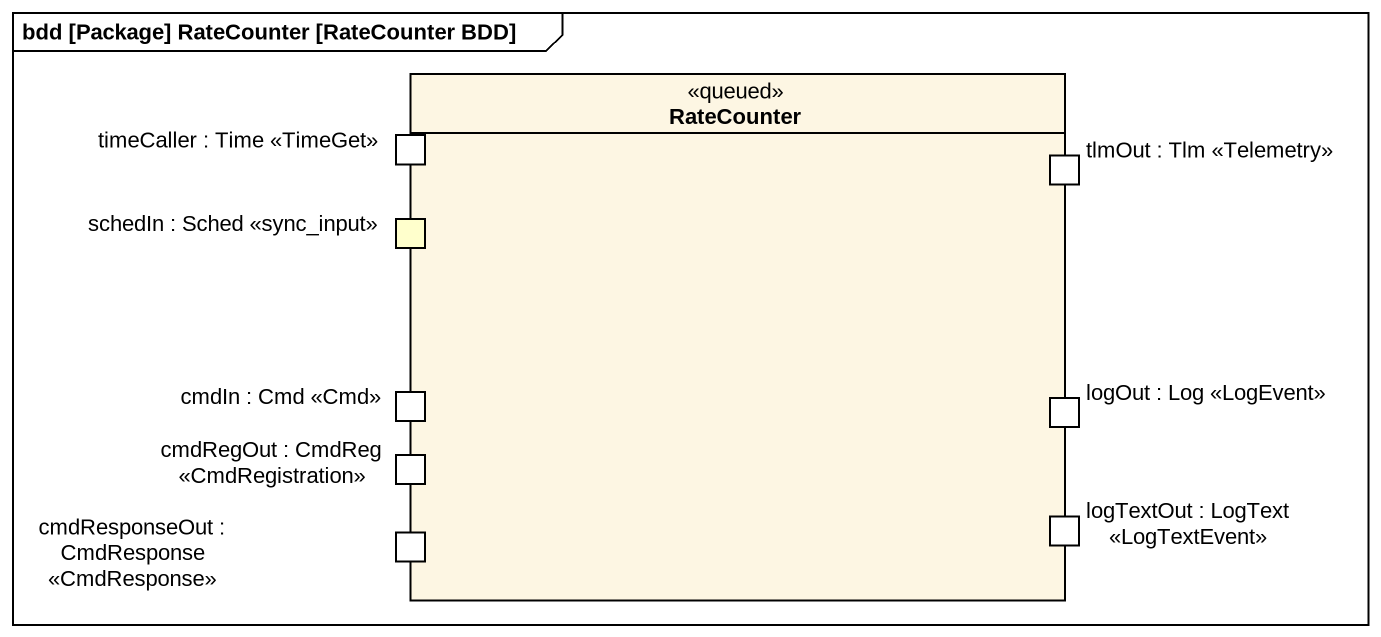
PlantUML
@startuml
mainframe bdd [Package] RateCounter [RateCounter BDD]
rectangle RateCounter <<queued>> {
  port "timeCaller : Time <<TimeGet>>" as timeCaller_Time_TimeGet
  port "schedIn : Sched <<sync_input>>" as schedIn_Sched_sync_input #FFFFCC
  port "tlmOut : Tlm <<Telemetry>>" as tlmOut_Tlm_Telemetry
  port "cmdIn : Cmd <<Cmd>>" as cmdIn_Cmd_Cmd
  port "logOut : Log <<LogEvent>>" as logOut_Log_LogEvent
  port "cmdRegOut : CmdReg <<CmdRegistration>>" as cmdRegOut_CmdReg
  port "cmdResponseOut : CmdResponse <<CmdResponse>>" as cmdResponseOut_CmdResponse
  port "logTextOut : LogText <<LogTextEvent>>" as logTextOut_LogText
}
@enduml
